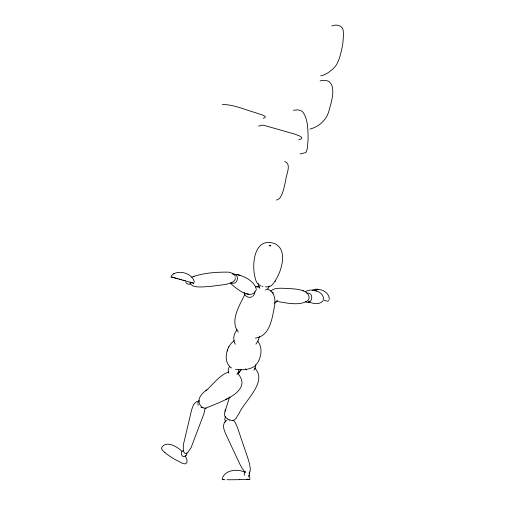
<?xml version="1.0" encoding="UTF-8"?>
<svg xmlns="http://www.w3.org/2000/svg" width="505" height="505" viewBox="0 0 505 505"><rect width="100%" height="100%" fill="white"/><g stroke="black" fill="none" stroke-linecap="round" stroke-linejoin="round"><path stroke-width="0.76" d="M249.016 473.254L249.981 471.803L250.335 469.151L249.546 463.994L248.151 459.102L237.161 426.693L235.046 422.193L233.259 420.185M254.867 291.821L254.533 293.942L253.125 296.018M205.087 408.589L203.894 413.803L191.124 447.575L187.709 452.625L186.377 453.402L184.88 453.364L183.315 451.224L183.321 444.968L191.666 409.713L193.409 405.054L195.006 402.902L196.71 401.69L199.235 401.166M323.623 299.149C323.383 291.057 310.96 287.667 305.184 291.858M259.33 336.5L258.219 340.654L255.915 344.151M329.285 299.522C329.613 291.593 318.825 287.13 312.342 290.312M259.949 288.33L258.705 286.417L258.421 283.76M258.352 284.473L258.409 283.924M186.97 462.454L186.9 459.853L185.139 455.434M235.614 278.583L233.878 281.317L231.328 282.857L225.874 284.422L211.911 286.215L202.379 286.973L196.881 286.89L192.632 285.83L189.994 283.576M222.213 478.69C224.952 469.593 237.88 468.596 245.291 472.358M234.238 340.78C226.076 345.906 222.471 362.249 231.505 368M275.705 301.195C285.167 302.64 299.913 306.579 308.227 300.292C309.111 299.029 309.3 297.338 308.808 295.892C308.208 294.074 306.844 292.584 305.19 291.65C298.19 288.222 290.015 288.917 282.453 288.241C278.507 288.273 273.653 287.989 270.731 291.151M269.342 286.057L268.054 288.544L265.478 290.066M229.554 396.974L224.264 414.195L225.028 416.675L227.49 418.998M224.87 411.285L225.527 409.17M227.332 350.988L227.704 349.927M228.462 347.737L228.816 346.72M277.498 300.027L276.102 302.116L274.411 303.158M265.384 286.89C267.366 286.973 269.399 286.657 271.179 285.761C279.921 277.611 290.059 250.177 274.556 243.58C253.781 236.315 251.155 265.662 255.562 279.202C256.073 282.32 258.188 285.123 261.236 286.082M275.156 281.556L275.402 281.07M161.783 447.297C166.644 440.221 177.324 446.736 181.857 451.274M171.271 275.907C177.236 268.78 192.727 273.06 194.349 282.181M230.602 283.273C235.595 288.38 251.648 301.34 256.332 289.58C254.943 280.849 241.51 274.089 233.272 274.467M245.058 294.005C240.052 304.515 229.308 321.073 238.36 332.088M225.577 416.593L224.763 419.043L225.47 421.662M235.084 277.378L235.103 276.759M229.403 366.478L228.121 370.039L228.733 373.151M186.061 455.687L186.774 454.33L186.837 452.852M226.581 420.362L224.277 422.855L223.5 425.5L223.658 428.177L225.331 433.138L239.648 463.729L241.927 468.002L244.893 472.112M322.878 301.062C319.21 305.102 312.74 303.587 308.315 301.75M224.555 422.47L225.64 421.145M237.211 329.645C233.695 333.508 232.552 339.657 235.286 344.252M236.965 374.508L238.354 372.425L238.833 369.471M253.882 370.373L255.48 367.583L255.663 364.66M183.599 450.529C179.004 451.52 182.248 459.474 185.954 455.8M199.033 400.452L197.872 402.788L198.118 405.269M245.443 471.405L244.243 473.425L244.433 475.363M248.58 476.461L249.754 474.454L249.23 471.91M191.237 282.573L170.968 276.917L172.956 277.352M305.26 301.693C312.595 305.525 314.634 291.726 306.579 293.197M190.808 283.539C189.205 284.94 186.414 284.126 185.834 282.068M173.556 273.678L173.871 273.47M228.449 372.034C219.075 375.493 213.268 384.318 206.027 390.719L206.848 389.936C201.154 393.515 195.605 400.642 201.312 406.512C202.505 407.8 204.355 408.558 206.097 408.072C218.583 402.384 254.463 391.93 237.445 372.993M252.431 296.561C249.173 298.853 244.205 296.296 244.13 292.326M191.704 277.182C203.313 272.864 216.254 272.012 228.544 272.144C231.019 272.637 233.802 273.533 235.166 275.831M161.859 447.884L161.486 448.516L162.105 449.74A25.37 10.106 17.7 0 0 164.958 452.568M225.918 399.398L227.168 398.78M228.853 397.946L230.16 397.302M202.978 407.289L200.984 407.623M309.376 301.788L309.862 301.561M308.845 302.034L309.413 301.769M193.718 276.254L194.071 276.09M309.868 129.11C319.564 126.629 327.467 119.098 329.386 109.137A68.44 38.797 -62.1 0 0 330.289 106.012C333.048 96.55 337.069 77.025 320.12 80.888M258.554 126.136L261.994 125.164L264.014 125.354L294.895 134.147L299.957 136.154L301.82 137.474L301.618 138.73L298.638 139.866M276.481 200.094L278.924 198.882A5.486 3.106 -62.1 0 0 280.325 197.386C283.45 192.386 284.239 186.37 285.666 180.752C285.685 175.323 292.225 164.043 284.681 161.512M230.949 282.97L231.328 282.857M263.124 118.271C270.535 116.352 257.481 113.77 256.161 112.855C245.013 109.837 233.979 104.516 222.32 104.497M222.225 479.611L223.784 479.498M255.366 338.098C270.327 336.115 272.233 317.563 274.606 305.771C275.686 299.642 274.449 291.353 267.669 289.22M300.046 154L305.613 152.592A2.664 1.786 85.5 0 0 306.055 152.245L307.293 148.659L307.993 140.933A74.443 50.039 85.5 0 0 308.069 134.791C307.709 127.222 307.589 118.883 303.101 112.432A9.917 6.666 85.5 0 0 301.542 110.993L298.12 109.812L293.373 110.279M331.791 25.982C336.639 23.836 343.602 25.585 343.274 31.828A28.362 16.078 -62.1 0 1 343.514 34.864L342.971 42.262A77.966 44.2 -62.1 0 1 341.443 50.753L339.398 58.359L337.17 63.516A13.288 7.531 -62.1 0 1 335.642 65.903L333.003 68.901L328.761 72.259A39.699 22.51 -62.1 0 1 326.078 73.888L322.884 75.378L320.688 75.819M233.064 420.558C236.088 419.819 236.978 415.981 238.846 413.967C243.852 401.513 268.584 381.414 254.539 367.924M229.106 419.882L232.843 420.589M232.761 420.608L233.152 420.539M205.207 408.191L206.097 408.072M272.22 292.818L273.558 292.932M232.534 274.064C240.449 273.186 237.899 286.354 230.924 282.636M255.454 286.726L259.122 286.884M318.055 289.27L315.461 289.315M239.837 479.655L249.988 479.308L246.812 479.195M227.275 479.75L226.96 479.75M224.889 479.731L222.232 479.636M259.299 286.897L256.761 286.733M235.456 369.281C242.021 370.342 249.388 369.894 255.006 365.999C261.091 359.97 263.578 347.825 257.512 341.02M246.768 293.777L248.87 294.181M262.979 286.587L262.284 286.417M193.2 283.16L193.857 283.305L193.314 283.046M193.156 283.147L192.784 283.059M314.363 290.533L315.379 290.792M315.732 290.899L316.736 291.151M191.856 282.825L191.161 282.642M173.468 277.479L174.572 277.769M175.405 277.99L176.674 278.324M177.451 278.539L177.855 278.646M179.098 278.987L179.95 279.221M180.822 279.454L181.699 279.701M183.025 280.067L183.637 280.237M184.552 280.496L185.455 280.748M237.293 274.48L240.026 275.275M190.126 282.087L191.079 282.371M191.673 282.541L193.219 283.015M322.96 299.919C324.166 300.103 328.97 302.426 328.49 300.355M227.433 418.961L229.289 419.964M303 290.621L303.473 290.842M164.927 452.575L165.981 453.44A45.425 18.098 17.7 0 0 168.07 455.024L169.232 455.851A49.073 19.55 17.7 0 0 175.633 459.853C178.069 460.491 185.322 466.311 186.579 462.801M246.288 370.127L245.512 368.801M248.788 475.262L250 478.323M191.155 282.604A0.827 0.537 82.6 0 1 190.555 282.257M227.761 479.75A49.85 1.641 -1.9 0 0 231.934 479.737L236.719 479.693A41.688 1.37 -1.9 0 0 239.837 479.655M238.941 372.576L238.379 373.372L241.226 369.382L238.941 372.576M269.79 245.821A0.638 0.335 8.8 0 0 270.806 245.714A0.638 0.335 8.8 0 0 269.935 245.266A0.638 0.335 8.8 0 0 269.79 245.821"/></g></svg>
